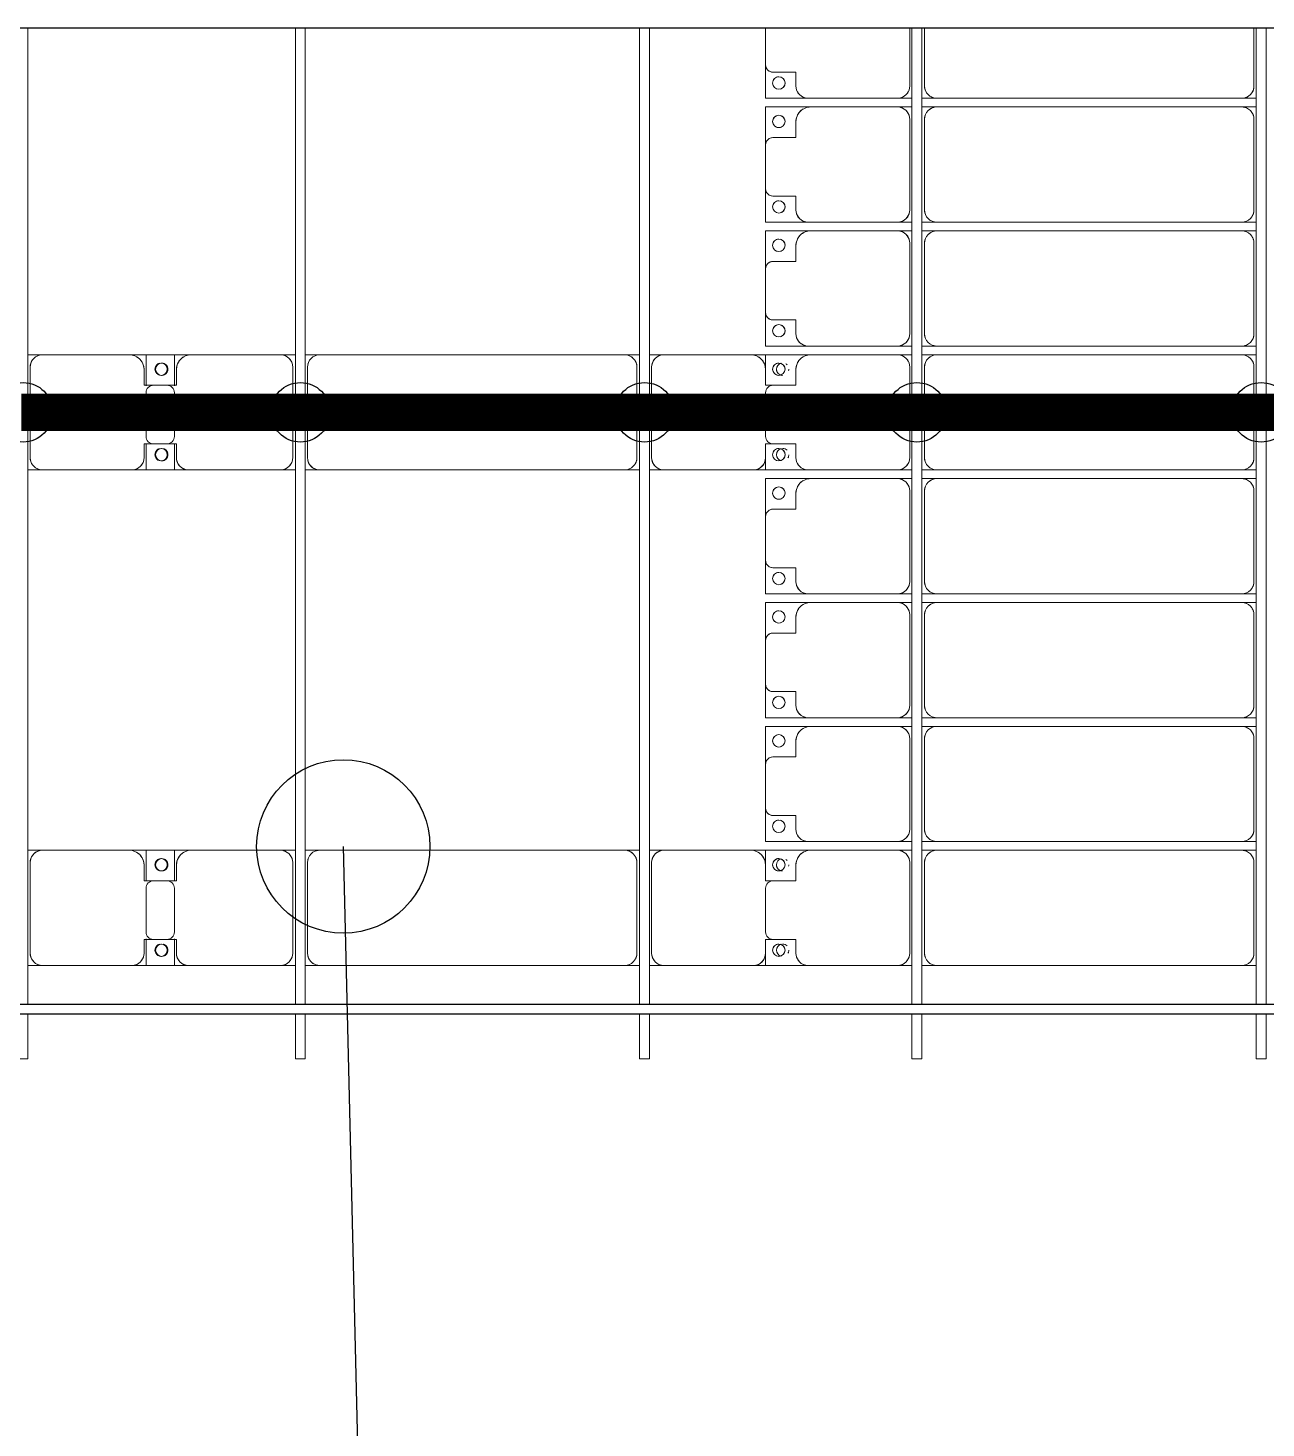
# Model space of a CAD drawing. Header units: millimetres. Extents: x -533732 to -130507, y -117886 to -23954.
# Drawn here: x -457530 to -452531, y -112235 to -106585 of the extents above; entities that cross this region are included whole.
import ezdxf

# ---------------------------------------------------------------- set-up
doc = ezdxf.new("R2010")
doc.units = ezdxf.units.MM
doc.layers.add('A-GENM', color=13, linetype='Continuous', lineweight=9)
doc.layers.add('S-BEAM', color=12, linetype='Continuous', lineweight=9)
for name, color, linetype in [('GC-BICH NEO', 6, 'Continuous'), ('GC-DAY NEO', 5, 'Continuous'), ('GC-HOP 40x60 GIA CUONG', 1, 'Continuous')]:
    doc.layers.add(name, color=color, linetype=linetype)

# ---------------------------------------------------------------- blocks, each defined once
blk = doc.blocks.new('Dải phao đi lại kèm đỡ invester - DẢI PHAO ĐI LẠI-18522-BỐ TRÍ KHUNG KẾT CẤU BÈ PIN 06')
at = {"layer": 'A-GENM', "color": 7}
for p, q in [((74673.4, 660.3), (74440, 660.3)), ((74723.4, 668.9), (74723.4, 610.3)), ((74723.4, 668.9), (74723.4, 610.3)), ((74758.4, 610.3), (74758.4, 668.9)), ((74758.4, 610.3), (74758.4, 668.9)), ((75173.4, 660.3), (74808.4, 660.3)), ((75223.4, 668.9), (75223.4, 610.3)), ((75223.4, 668.9), (75223.4, 610.3)), ((75258.4, 610.3), (75258.4, 668.9)), ((75258.4, 610.3), (75258.4, 668.9)), ((75673.4, 660.3), (75308.4, 660.3)), ((75723.4, 668.9), (75723.4, 610.3)), ((75723.4, 668.9), (75723.4, 610.3)), ((75758.4, 610.3), (75758.4, 668.9)), ((75758.4, 610.3), (75758.4, 668.9)), ((76173.4, 660.3), (75808.4, 660.3)), ((76223.4, 668.9), (76223.4, 610.3)), ((76223.4, 668.9), (76223.4, 610.3)), ((76258.4, 610.3), (76258.4, 668.9)), ((76258.4, 610.3), (76258.4, 668.9)), ((76673.4, 660.3), (76308.4, 660.3)), ((76723.4, 668.9), (76723.4, 610.3)), ((76723.4, 668.9), (76723.4, 610.3)), ((76758.4, 610.3), (76758.4, 668.9)), ((76758.4, 610.3), (76758.4, 668.9)), ((77173.4, 660.3), (76808.4, 660.3)), ((77223.4, 668.9), (77223.4, 610.3)), ((77223.4, 668.9), (77223.4, 610.3)), ((77258.4, 610.3), (77258.4, 668.9)), ((77258.4, 610.3), (77258.4, 668.9)), ((77673.4, 660.3), (77308.4, 660.3)), ((77723.4, 668.9), (77723.4, 610.3)), ((77723.4, 668.9), (77723.4, 610.3)), ((77758.4, 610.3), (77758.4, 668.9)), ((77758.4, 610.3), (77758.4, 668.9)), ((78173.4, 660.3), (77808.4, 660.3)), ((78223.4, 668.9), (78223.4, 610.3)), ((78223.4, 668.9), (78223.4, 610.3)), ((74723.4, -620.3), (74723.4, 610.3)), ((74758.4, 610.3), (74758.4, -620.3)), ((75223.4, -620.3), (75223.4, 610.3)), ((75258.4, 610.3), (75258.4, -620.3)), ((75723.4, -620.3), (75723.4, 610.3)), ((75758.4, 610.3), (75758.4, -620.3)), ((76223.4, -620.3), (76223.4, 610.3)), ((76258.4, 610.3), (76258.4, -620.3)), ((76723.4, -620.3), (76723.4, 610.3)), ((76758.4, 610.3), (76758.4, -620.3)), ((77223.4, -620.3), (77223.4, 610.3)), ((77258.4, 610.3), (77258.4, -620.3)), ((77723.4, -620.3), (77723.4, 610.3)), ((77758.4, 610.3), (77758.4, -620.3)), ((78223.4, -620.3), (78223.4, 610.3)), ((74723.4, -620.3), (74723.4, -681.1)), ((74723.4, -620.3), (74723.4, -681.1)), ((74758.4, -681.1), (74758.4, -620.3)), ((74758.4, -681.1), (74758.4, -620.3)), ((75223.4, -620.3), (75223.4, -681.1)), ((75223.4, -620.3), (75223.4, -681.1)), ((75258.4, -681.1), (75258.4, -620.3)), ((75258.4, -681.1), (75258.4, -620.3)), ((75723.4, -620.3), (75723.4, -681.1)), ((75723.4, -620.3), (75723.4, -681.1)), ((75758.4, -681.1), (75758.4, -620.3)), ((75758.4, -681.1), (75758.4, -620.3)), ((76223.4, -620.3), (76223.4, -681.1)), ((76223.4, -620.3), (76223.4, -681.1)), ((76258.4, -681.1), (76258.4, -620.3)), ((76258.4, -681.1), (76258.4, -620.3)), ((76723.4, -620.3), (76723.4, -681.1)), ((76723.4, -620.3), (76723.4, -681.1)), ((76758.4, -681.1), (76758.4, -620.3)), ((76758.4, -681.1), (76758.4, -620.3)), ((77223.4, -620.3), (77223.4, -681.1)), ((77223.4, -620.3), (77223.4, -681.1)), ((77258.4, -681.1), (77258.4, -620.3)), ((77258.4, -681.1), (77258.4, -620.3)), ((77723.4, -620.3), (77723.4, -681.1)), ((77723.4, -620.3), (77723.4, -681.1)), ((77758.4, -681.1), (77758.4, -620.3)), ((77758.4, -681.1), (77758.4, -620.3)), ((78223.4, -620.3), (78223.4, -681.1)), ((78223.4, -620.3), (78223.4, -681.1)), ((74440, -670.3), (74673.4, -670.3)), ((74808.4, -670.3), (75173.4, -670.3)), ((75308.4, -670.3), (75673.4, -670.3)), ((75808.4, -670.3), (76173.4, -670.3)), ((76308.4, -670.3), (76673.4, -670.3)), ((76808.4, -670.3), (77173.4, -670.3)), ((77308.4, -670.3), (77673.4, -670.3)), ((77808.4, -670.3), (78173.4, -670.3)), ((74673.4, -729.7), (74440, -729.7)), ((74723.4, -721.1), (74723.4, -779.7)), ((74723.4, -721.1), (74723.4, -779.7)), ((74758.4, -779.7), (74758.4, -721.1)), ((74758.4, -779.7), (74758.4, -721.1)), ((75173.4, -729.7), (74808.4, -729.7)), ((75223.4, -721.1), (75223.4, -779.7)), ((75223.4, -721.1), (75223.4, -779.7)), ((75258.4, -779.7), (75258.4, -721.1)), ((75258.4, -779.7), (75258.4, -721.1)), ((75673.4, -729.7), (75308.4, -729.7)), ((75723.4, -721.1), (75723.4, -779.7)), ((75723.4, -721.1), (75723.4, -779.7)), ((75758.4, -779.7), (75758.4, -721.1)), ((75758.4, -779.7), (75758.4, -721.1)), ((76173.4, -729.7), (75808.4, -729.7)), ((76223.4, -721.1), (76223.4, -779.7)), ((76223.4, -721.1), (76223.4, -779.7)), ((76258.4, -779.7), (76258.4, -721.1)), ((76258.4, -779.7), (76258.4, -721.1)), ((76673.4, -729.7), (76308.4, -729.7)), ((76723.4, -721.1), (76723.4, -779.7)), ((76723.4, -721.1), (76723.4, -779.7)), ((76758.4, -779.7), (76758.4, -721.1)), ((76758.4, -779.7), (76758.4, -721.1)), ((77173.4, -729.7), (76808.4, -729.7)), ((77223.4, -721.1), (77223.4, -779.7)), ((77223.4, -721.1), (77223.4, -779.7)), ((77258.4, -779.7), (77258.4, -721.1)), ((77258.4, -779.7), (77258.4, -721.1)), ((77673.4, -729.7), (77308.4, -729.7)), ((77723.4, -721.1), (77723.4, -779.7)), ((77723.4, -721.1), (77723.4, -779.7)), ((77758.4, -779.7), (77758.4, -721.1)), ((77758.4, -779.7), (77758.4, -721.1)), ((78173.4, -729.7), (77808.4, -729.7)), ((78223.4, -721.1), (78223.4, -779.7)), ((78223.4, -721.1), (78223.4, -779.7)), ((74723.4, -1139.7), (74723.4, -779.7)), ((74758.4, -779.7), (74758.4, -1129.7)), ((75223.4, -1139.7), (75223.4, -779.7)), ((75258.4, -779.7), (75258.4, -1129.7)), ((75723.4, -1139.7), (75723.4, -779.7)), ((75758.4, -779.7), (75758.4, -1129.7)), ((76223.4, -1139.7), (76223.4, -779.7)), ((76258.4, -779.7), (76258.4, -1129.7)), ((76723.4, -1139.7), (76723.4, -779.7)), ((76758.4, -779.7), (76758.4, -1129.7)), ((77223.4, -1139.7), (77223.4, -779.7)), ((77258.4, -779.7), (77258.4, -1129.7)), ((77723.4, -1139.7), (77723.4, -779.7)), ((77758.4, -779.7), (77758.4, -1129.7)), ((78223.4, -1139.7), (78223.4, -779.7)), ((74758.4, -1312.2), (74758.4, -1129.7)), ((74758.4, -1129.7), (74758.4, -1312.2)), ((75258.4, -1312.2), (75258.4, -1129.7)), ((75258.4, -1129.7), (75258.4, -1312.2)), ((75758.4, -1312.2), (75758.4, -1129.7)), ((75758.4, -1129.7), (75758.4, -1312.2)), ((76258.4, -1312.2), (76258.4, -1129.7)), ((76258.4, -1129.7), (76258.4, -1312.2)), ((76758.4, -1312.2), (76758.4, -1129.7)), ((76758.4, -1129.7), (76758.4, -1312.2)), ((77258.4, -1312.2), (77258.4, -1129.7)), ((77258.4, -1129.7), (77258.4, -1312.2)), ((77758.4, -1312.2), (77758.4, -1129.7)), ((77758.4, -1129.7), (77758.4, -1312.2)), ((74723.4, -1139.7), (74723.4, -1312.2)), ((74723.4, -1312.2), (74723.4, -1139.7)), ((75223.4, -1139.7), (75223.4, -1312.2)), ((75223.4, -1312.2), (75223.4, -1139.7)), ((75723.4, -1139.7), (75723.4, -1312.2)), ((75723.4, -1312.2), (75723.4, -1139.7)), ((76223.4, -1139.7), (76223.4, -1312.2)), ((76223.4, -1312.2), (76223.4, -1139.7)), ((76723.4, -1139.7), (76723.4, -1312.2)), ((76723.4, -1312.2), (76723.4, -1139.7)), ((77223.4, -1139.7), (77223.4, -1312.2)), ((77223.4, -1312.2), (77223.4, -1139.7)), ((77723.4, -1139.7), (77723.4, -1312.2)), ((77723.4, -1312.2), (77723.4, -1139.7)), ((78223.4, -1139.7), (78223.4, -1312.2)), ((78223.4, -1312.2), (78223.4, -1139.7)), ((74618.2, -1282.2), (74618.2, -1189.7)), ((74618.2, -1189.7), (74673.4, -1189.7)), ((74818.4, -1189.7), (74881.8, -1189.7)), ((74881.8, -1189.7), (74881.8, -1282.2)), ((75118.2, -1282.2), (75118.2, -1189.7)), ((75118.2, -1189.7), (75173.4, -1189.7)), ((75318.4, -1189.7), (75381.8, -1189.7)), ((75381.8, -1189.7), (75381.8, -1282.2)), ((75618.2, -1282.2), (75618.2, -1189.7)), ((75618.2, -1189.7), (75673.4, -1189.7)), ((75818.4, -1189.7), (75881.8, -1189.7)), ((75881.8, -1189.7), (75881.8, -1282.2)), ((76118.2, -1282.2), (76118.2, -1189.7)), ((76118.2, -1189.7), (76173.4, -1189.7)), ((76318.4, -1189.7), (76381.8, -1189.7)), ((76381.8, -1189.7), (76381.8, -1282.2)), ((76618.2, -1282.2), (76618.2, -1189.7)), ((76618.2, -1189.7), (76673.4, -1189.7)), ((76818.4, -1189.7), (76881.8, -1189.7)), ((76881.8, -1189.7), (76881.8, -1282.2)), ((77118.2, -1282.2), (77118.2, -1189.7)), ((77118.2, -1189.7), (77173.4, -1189.7)), ((77318.4, -1189.7), (77381.8, -1189.7)), ((77381.8, -1189.7), (77381.8, -1282.2)), ((77618.2, -1282.2), (77618.2, -1189.7)), ((77618.2, -1189.7), (77673.4, -1189.7)), ((77818.4, -1189.7), (77881.8, -1189.7)), ((77881.8, -1189.7), (77881.8, -1282.2)), ((78118.2, -1282.2), (78118.2, -1189.7)), ((78118.2, -1189.7), (78173.4, -1189.7)), ((74440, -1312.2), (74588.2, -1312.2)), ((74723.4, -1312.2), (74588.2, -1312.2)), ((74588.2, -1312.2), (74723.4, -1312.2)), ((74911.8, -1312.2), (74758.4, -1312.2)), ((74758.4, -1312.2), (74911.8, -1312.2)), ((74911.8, -1312.2), (75088.2, -1312.2)), ((75223.4, -1312.2), (75088.2, -1312.2)), ((75088.2, -1312.2), (75223.4, -1312.2)), ((75411.8, -1312.2), (75258.4, -1312.2)), ((75258.4, -1312.2), (75411.8, -1312.2)), ((75411.8, -1312.2), (75588.2, -1312.2)), ((75723.4, -1312.2), (75588.2, -1312.2)), ((75588.2, -1312.2), (75723.4, -1312.2)), ((75818.4, -1312.2), (75758.4, -1312.2)), ((75758.4, -1312.2), (75818.4, -1312.2)), ((75911.8, -1312.2), (76088.2, -1312.2)), ((76223.4, -1312.2), (76173.4, -1312.2)), ((76173.4, -1312.2), (76223.4, -1312.2)), ((76411.8, -1312.2), (76258.4, -1312.2)), ((76258.4, -1312.2), (76411.8, -1312.2)), ((76411.8, -1312.2), (76588.2, -1312.2)), ((76723.4, -1312.2), (76588.2, -1312.2)), ((76588.2, -1312.2), (76723.4, -1312.2)), ((76911.8, -1312.2), (76758.4, -1312.2)), ((76758.4, -1312.2), (76911.8, -1312.2)), ((76911.8, -1312.2), (77088.2, -1312.2)), ((77223.4, -1312.2), (77088.2, -1312.2)), ((77088.2, -1312.2), (77223.4, -1312.2)), ((77411.8, -1312.2), (77258.4, -1312.2)), ((77258.4, -1312.2), (77411.8, -1312.2)), ((77411.8, -1312.2), (77588.2, -1312.2)), ((77723.4, -1312.2), (77588.2, -1312.2)), ((77588.2, -1312.2), (77714.1, -1312.2)), ((77818.4, -1312.2), (77758.4, -1312.2)), ((77758.4, -1312.2), (77818.4, -1312.2)), ((77911.8, -1312.2), (78088.2, -1312.2)), ((78223.4, -1312.2), (78173.4, -1312.2)), ((78173.4, -1312.2), (78223.4, -1312.2))]:
    blk.add_line(p, q, dxfattribs=at)
for centre, radius, start, end in [((74673.4, 610.3), 50, 360, 90), ((74673.4, 610.3), 50, 60, 90), ((74673.4, 610.3), 50, 15, 30), ((74808.4, 610.3), 50, 90, 180), ((74808.4, 610.3), 50, 150, 180), ((74808.4, 610.3), 50, 105, 120), ((75173.4, 610.3), 50, 360, 90), ((75173.4, 610.3), 50, 60, 90), ((75173.4, 610.3), 50, 15, 30), ((75308.4, 610.3), 50, 90, 180), ((75308.4, 610.3), 50, 150, 180), ((75308.4, 610.3), 50, 105, 120), ((75673.4, 610.3), 50, 360, 90), ((75673.4, 610.3), 50, 60, 90), ((75673.4, 610.3), 50, 15, 30), ((75808.4, 610.3), 50, 90, 180), ((75808.4, 610.3), 50, 150, 180), ((75808.4, 610.3), 50, 105, 120), ((76173.4, 610.3), 50, 360, 90), ((76173.4, 610.3), 50, 60, 90), ((76173.4, 610.3), 50, 15, 30), ((76308.4, 610.3), 50, 90, 180), ((76308.4, 610.3), 50, 150, 180), ((76308.4, 610.3), 50, 105, 120), ((76673.4, 610.3), 50, 360, 90), ((76673.4, 610.3), 50, 60, 90), ((76673.4, 610.3), 50, 15, 30), ((76808.4, 610.3), 50, 90, 180), ((76808.4, 610.3), 50, 150, 180), ((76808.4, 610.3), 50, 105, 120), ((77173.4, 610.3), 50, 360, 90), ((77173.4, 610.3), 50, 60, 90), ((77173.4, 610.3), 50, 15, 30), ((77308.4, 610.3), 50, 90, 180), ((77308.4, 610.3), 50, 150, 180), ((77308.4, 610.3), 50, 105, 120), ((77673.4, 610.3), 50, 360, 90), ((77673.4, 610.3), 50, 60, 90), ((77673.4, 610.3), 50, 15, 30), ((77808.4, 610.3), 50, 90, 180), ((77808.4, 610.3), 50, 150, 180), ((77808.4, 610.3), 50, 105, 120), ((78173.4, 610.3), 50, 360, 90), ((78173.4, 610.3), 50, 60, 90), ((78173.4, 610.3), 50, 15, 30), ((74673.4, -620.3), 50, 270, 360), ((74673.4, -620.3), 50, 330, 360), ((74808.4, -620.3), 50, 180, 270), ((75173.4, -620.3), 50, 270, 360), ((75173.4, -620.3), 50, 330, 0), ((75308.4, -620.3), 50, 180, 270), ((75673.4, -620.3), 50, 270, 0), ((75673.4, -620.3), 50, 330, 0), ((75808.4, -620.3), 50, 180, 270), ((76173.4, -620.3), 50, 270, 0), ((76173.4, -620.3), 50, 330, 0), ((76308.4, -620.3), 50, 180, 270), ((76673.4, -620.3), 50, 270, 360), ((76673.4, -620.3), 50, 330, 360), ((76808.4, -620.3), 50, 180, 270), ((77173.4, -620.3), 50, 270, 360), ((77173.4, -620.3), 50, 330, 0), ((77308.4, -620.3), 50, 180, 270), ((77673.4, -620.3), 50, 270, 360), ((77673.4, -620.3), 50, 330, 360), ((77808.4, -620.3), 50, 180, 270), ((78173.4, -620.3), 50, 270, 360), ((78173.4, -620.3), 50, 330, 360), ((74673.4, -620.3), 50, 270, 300), ((74808.4, -620.3), 50, 195, 225), ((74808.4, -620.3), 50, 240, 270), ((75173.4, -620.3), 50, 270, 300), ((75308.4, -620.3), 50, 195, 225), ((75308.4, -620.3), 50, 240, 270), ((75673.4, -620.3), 50, 270, 300), ((75808.4, -620.3), 50, 195, 225), ((75808.4, -620.3), 50, 240, 270), ((76173.4, -620.3), 50, 270, 300), ((76308.4, -620.3), 50, 195, 225), ((76308.4, -620.3), 50, 240, 270), ((76673.4, -620.3), 50, 270, 300), ((76808.4, -620.3), 50, 195, 225), ((76808.4, -620.3), 50, 240, 270), ((77173.4, -620.3), 50, 270, 300), ((77308.4, -620.3), 50, 195, 225), ((77308.4, -620.3), 50, 240, 270), ((77673.4, -620.3), 50, 270, 300), ((77808.4, -620.3), 50, 195, 225), ((77808.4, -620.3), 50, 240, 270), ((78173.4, -620.3), 50, 270, 300), ((74673.4, -779.7), 50, 360, 90), ((74673.4, -779.7), 50, 15, 90), ((74808.4, -779.7), 50, 90, 180), ((74808.4, -779.7), 50, 90, 165), ((75173.4, -779.7), 50, 360, 90), ((75173.4, -779.7), 50, 15, 90), ((75308.4, -779.7), 50, 90, 180), ((75308.4, -779.7), 50, 90, 165), ((75673.4, -779.7), 50, 360, 90), ((75673.4, -779.7), 50, 15, 90), ((75808.4, -779.7), 50, 90, 180), ((75808.4, -779.7), 50, 90, 165), ((76173.4, -779.7), 50, 360, 90), ((76173.4, -779.7), 50, 15, 90), ((76308.4, -779.7), 50, 90, 180), ((76308.4, -779.7), 50, 90, 165), ((76673.4, -779.7), 50, 360, 90), ((76673.4, -779.7), 50, 15, 90), ((76808.4, -779.7), 50, 90, 180), ((76808.4, -779.7), 50, 90, 165), ((77173.4, -779.7), 50, 360, 90), ((77173.4, -779.7), 50, 15, 90), ((77308.4, -779.7), 50, 90, 180), ((77308.4, -779.7), 50, 90, 165), ((77673.4, -779.7), 50, 360, 90), ((77673.4, -779.7), 50, 15, 90), ((77808.4, -779.7), 50, 90, 180), ((77808.4, -779.7), 50, 90, 165), ((78173.4, -779.7), 50, 360, 90), ((78173.4, -779.7), 50, 15, 90), ((74818.4, -1129.7), 60, 180, 270), ((75318.4, -1129.7), 60, 180, 270), ((75818.4, -1129.7), 60, 180, 270), ((76318.4, -1129.7), 60, 180, 270), ((76818.4, -1129.7), 60, 180, 270), ((77318.4, -1129.7), 60, 180, 270), ((77818.4, -1129.7), 60, 180, 270), ((74673.4, -1139.7), 50, 270, 360), ((74673.4, -1139.7), 50, 270, 345), ((74818.4, -1129.7), 60, 210, 270), ((75173.4, -1139.7), 50, 270, 0), ((75173.4, -1139.7), 50, 270, 345), ((75318.4, -1129.7), 60, 210, 270), ((75673.4, -1139.7), 50, 270, 0), ((75673.4, -1139.7), 50, 270, 345), ((75818.4, -1129.7), 60, 210, 270), ((76173.4, -1139.7), 50, 270, 360), ((76173.4, -1139.7), 50, 270, 345), ((76318.4, -1129.7), 60, 210, 270), ((76673.4, -1139.7), 50, 270, 360), ((76673.4, -1139.7), 50, 270, 345), ((76818.4, -1129.7), 60, 210, 270), ((77173.4, -1139.7), 50, 270, 0), ((77173.4, -1139.7), 50, 270, 345), ((77318.4, -1129.7), 60, 210, 270), ((77673.4, -1139.7), 50, 270, 360), ((77673.4, -1139.7), 50, 270, 345), ((77818.4, -1129.7), 60, 210, 270), ((78173.4, -1139.7), 50, 270, 0), ((78173.4, -1139.7), 50, 270, 345), ((74661.8, -1258.6), 25, 90, 270), ((74661.8, -1258.6), 25, 90, 165), ((74661.8, -1258.6), 25, 270, 90), ((74661.8, -1258.6), 25, 15, 90), ((74816.8, -1258.6), 25, 90, 270), ((74816.8, -1258.6), 25, 90, 165), ((74816.8, -1258.6), 25, 270, 90), ((74816.8, -1258.6), 25, 60, 90), ((75161.8, -1258.6), 25, 90, 270), ((75161.8, -1258.6), 25, 90, 165), ((75161.8, -1258.6), 25, 270, 90), ((75161.8, -1258.6), 25, 15, 90), ((75316.8, -1258.6), 25, 90, 270), ((75316.8, -1258.6), 25, 90, 165), ((75316.8, -1258.6), 25, 270, 90), ((75316.8, -1258.6), 25, 60, 90), ((75661.8, -1258.6), 25, 90, 270), ((75661.8, -1258.6), 25, 90, 165), ((75661.8, -1258.6), 25, 270, 90), ((75661.8, -1258.6), 25, 15, 90), ((75816.8, -1258.6), 25, 90, 270), ((75816.8, -1258.6), 25, 90, 165), ((75816.8, -1258.6), 25, 270, 90), ((75816.8, -1258.6), 25, 60, 90), ((76161.8, -1258.6), 25, 90, 270), ((76161.8, -1258.6), 25, 90, 165), ((76161.8, -1258.6), 25, 270, 90), ((76161.8, -1258.6), 25, 15, 90), ((76316.8, -1258.6), 25, 90, 270), ((76316.8, -1258.6), 25, 90, 165), ((76316.8, -1258.6), 25, 270, 90), ((76316.8, -1258.6), 25, 60, 90), ((76661.8, -1258.6), 25, 90, 270), ((76661.8, -1258.6), 25, 90, 165), ((76661.8, -1258.6), 25, 270, 90), ((76661.8, -1258.6), 25, 15, 90), ((76816.8, -1258.6), 25, 90, 270), ((76816.8, -1258.6), 25, 90, 165), ((76816.8, -1258.6), 25, 270, 90), ((76816.8, -1258.6), 25, 60, 90), ((77161.8, -1258.6), 25, 90, 270), ((77161.8, -1258.6), 25, 90, 165), ((77161.8, -1258.6), 25, 270, 90), ((77161.8, -1258.6), 25, 15, 90), ((77316.8, -1258.6), 25, 90, 270), ((77316.8, -1258.6), 25, 90, 165), ((77316.8, -1258.6), 25, 270, 90), ((77316.8, -1258.6), 25, 60, 90), ((77661.8, -1258.6), 25, 90, 270), ((77661.8, -1258.6), 25, 90, 165), ((77661.8, -1258.6), 25, 270, 90), ((77661.8, -1258.6), 25, 15, 90), ((77816.8, -1258.6), 25, 90, 270), ((77816.8, -1258.6), 25, 90, 165), ((77816.8, -1258.6), 25, 270, 90), ((77816.8, -1258.6), 25, 60, 90), ((78161.8, -1258.6), 25, 90, 270), ((78161.8, -1258.6), 25, 90, 165), ((78161.8, -1258.6), 25, 270, 90), ((78161.8, -1258.6), 25, 15, 90), ((74588.2, -1282.2), 30, 270, 0), ((74588.2, -1282.2), 30, 285, 345), ((74588.2, -1282.2), 30, 315, 345), ((74588.2, -1282.2), 30, 315, 345), ((74661.8, -1258.6), 25, 180, 270), ((74661.8, -1258.6), 25, 270, 0), ((74816.8, -1258.6), 25, 180, 270), ((74816.8, -1258.6), 25, 270, 30), ((74911.8, -1282.2), 30, 180, 270), ((74911.8, -1282.2), 30, 195, 225), ((74911.8, -1282.2), 30, 195, 255), ((74911.8, -1282.2), 30, 195, 225), ((75088.2, -1282.2), 30, 270, 0), ((75088.2, -1282.2), 30, 285, 345), ((75088.2, -1282.2), 30, 315, 345), ((75088.2, -1282.2), 30, 315, 345), ((75161.8, -1258.6), 25, 180, 270), ((75161.8, -1258.6), 25, 270, 360), ((75316.8, -1258.6), 25, 180, 270), ((75316.8, -1258.6), 25, 270, 30), ((75411.8, -1282.2), 30, 180, 270), ((75411.8, -1282.2), 30, 195, 225), ((75411.8, -1282.2), 30, 195, 255), ((75411.8, -1282.2), 30, 195, 225), ((75588.2, -1282.2), 30, 270, 0), ((75588.2, -1282.2), 30, 285, 345), ((75588.2, -1282.2), 30, 315, 345), ((75588.2, -1282.2), 30, 315, 345), ((75661.8, -1258.6), 25, 180, 270), ((75661.8, -1258.6), 25, 270, 360), ((75816.8, -1258.6), 25, 180, 270), ((75816.8, -1258.6), 25, 270, 30), ((75911.8, -1282.2), 30, 180, 270), ((76088.2, -1282.2), 30, 270, 0), ((76161.8, -1258.6), 25, 180, 270), ((76161.8, -1258.6), 25, 270, 0), ((76316.8, -1258.6), 25, 180, 270), ((76316.8, -1258.6), 25, 270, 30), ((76411.8, -1282.2), 30, 180, 270), ((76411.8, -1282.2), 30, 195, 225), ((76411.8, -1282.2), 30, 195, 255), ((76411.8, -1282.2), 30, 195, 225), ((76588.2, -1282.2), 30, 270, 360), ((76588.2, -1282.2), 30, 285, 345), ((76588.2, -1282.2), 30, 315, 345), ((76588.2, -1282.2), 30, 315, 345), ((76661.8, -1258.6), 25, 180, 270), ((76661.8, -1258.6), 25, 270, 360), ((76816.8, -1258.6), 25, 180, 270), ((76816.8, -1258.6), 25, 270, 30), ((76911.8, -1282.2), 30, 180, 270), ((76911.8, -1282.2), 30, 195, 225), ((76911.8, -1282.2), 30, 195, 255), ((76911.8, -1282.2), 30, 195, 225), ((77088.2, -1282.2), 30, 270, 360), ((77088.2, -1282.2), 30, 285, 345), ((77088.2, -1282.2), 30, 315, 345), ((77088.2, -1282.2), 30, 315, 345), ((77161.8, -1258.6), 25, 180, 270), ((77161.8, -1258.6), 25, 270, 0), ((77316.8, -1258.6), 25, 180, 270), ((77316.8, -1258.6), 25, 270, 30), ((77411.8, -1282.2), 30, 180, 270), ((77411.8, -1282.2), 30, 195, 225), ((77411.8, -1282.2), 30, 195, 255), ((77411.8, -1282.2), 30, 195, 225), ((77588.2, -1282.2), 30, 270, 360), ((77588.2, -1282.2), 30, 285, 345), ((77588.2, -1282.2), 30, 315, 345), ((77588.2, -1282.2), 30, 315, 345), ((77661.8, -1258.6), 25, 180, 270), ((77661.8, -1258.6), 25, 270, 360), ((77816.8, -1258.6), 25, 180, 270), ((77816.8, -1258.6), 25, 270, 30), ((77911.8, -1282.2), 30, 180, 270), ((78088.2, -1282.2), 30, 270, 360), ((78161.8, -1258.6), 25, 180, 270), ((78161.8, -1258.6), 25, 270, 0), ((74588.2, -1282.2), 30, 285, 300), ((74588.2, -1282.2), 30, 285, 300), ((75088.2, -1282.2), 30, 285, 300), ((75088.2, -1282.2), 30, 285, 300), ((75588.2, -1282.2), 30, 285, 300), ((75588.2, -1282.2), 30, 285, 300), ((76588.2, -1282.2), 30, 285, 300), ((76588.2, -1282.2), 30, 285, 300), ((77088.2, -1282.2), 30, 285, 300), ((77088.2, -1282.2), 30, 285, 300), ((77588.2, -1282.2), 30, 285, 300), ((77588.2, -1282.2), 30, 285, 300)]:
    blk.add_arc(centre, radius, start, end, dxfattribs=at)
blk = doc.blocks.new('Dầm C52 - Hộp 40x60-19452-BỐ TRÍ KHUNG KẾT CẤU BÈ PIN 06')
at = {"layer": 'S-BEAM', "color": 3, "lineweight": 25}
for p, q in [((-110033.2, 20), (110033.2, 20)), ((110033.2, -20), (-110033.2, -20))]:
    blk.add_line(p, q, dxfattribs=at)
blk = doc.blocks.new('Dai phao do pin - DẢI PHAO ĐỠ PIN-V144-BỐ TRÍ KHUNG KẾT CẤU BÈ PIN 06')
at = {"layer": 'A-GENM', "color": 7}
for p, q in [((-1312.2, 223.4), (-1139.7, 223.4)), ((-1139.7, 223.4), (-1312.2, 223.4)), ((-1189.7, 173.4), (-1189.7, 118.2)), ((-779.7, 223.4), (-1139.7, 223.4)), ((-779.7, 223.4), (-721.1, 223.4)), ((-779.7, 223.4), (-721.1, 223.4)), ((-729.7, -191.6), (-729.7, 173.4)), ((-681.1, 223.4), (-620.3, 223.4)), ((-681.1, 223.4), (-620.3, 223.4)), ((-670.3, 173.4), (-670.3, -191.6)), ((610.3, 223.4), (-620.3, 223.4)), ((610.3, 223.4), (668.9, 223.4)), ((610.3, 223.4), (668.9, 223.4)), ((660.3, -191.6), (660.3, 173.4)), ((708.9, 223.4), (769.7, 223.4)), ((708.9, 223.4), (769.7, 223.4)), ((719.7, 173.4), (719.7, -191.6)), ((1139.7, 223.4), (769.7, 223.4)), ((1139.7, 223.4), (1312.2, 223.4)), ((1312.2, 223.4), (1139.7, 223.4)), ((1189.7, 118.2), (1189.7, 173.4)), ((1197.8, 223.4), (1370.3, 223.4)), ((1197.8, 116.2), (1197.8, 223.4)), ((1370.3, 223.4), (1197.8, 223.4)), ((1312.2, 223.4), (1312.2, 116.2)), ((1320.3, 173.4), (1320.3, 118.2)), ((1730.3, 223.4), (1370.3, 223.4)), ((1730.3, 223.4), (1788.9, 223.4)), ((1730.3, 223.4), (1788.9, 223.4)), ((1780.3, -191.6), (1780.3, 173.4)), ((-1189.7, 118.2), (-1219.7, 118.2)), ((1282.2, 118.2), (1189.7, 118.2)), ((1320.3, 118.2), (1227.8, 118.2)), ((1197.8, 88.2), (1197.8, -88.2)), ((1312.2, -88.2), (1312.2, 88.2)), ((-1219.7, -118.2), (-1189.7, -118.2)), ((-1189.7, -118.2), (-1189.7, -181.6)), ((1189.7, -181.6), (1189.7, -118.2)), ((1189.7, -118.2), (1282.2, -118.2)), ((1197.8, -241.6), (1197.8, -116.2)), ((1227.8, -118.2), (1320.3, -118.2)), ((1312.2, -116.2), (1312.2, -241.6)), ((1320.3, -118.2), (1320.3, -181.6)), ((-1129.7, -241.6), (-1312.2, -241.6)), ((-1312.2, -241.6), (-1129.7, -241.6)), ((-1129.7, -241.6), (-779.7, -241.6)), ((-721.1, -241.6), (-779.7, -241.6)), ((-721.1, -241.6), (-779.7, -241.6)), ((-620.3, -241.6), (-681.1, -241.6)), ((-620.3, -241.6), (-681.1, -241.6)), ((-620.3, -241.6), (610.3, -241.6)), ((668.9, -241.6), (610.3, -241.6)), ((668.9, -241.6), (610.3, -241.6)), ((769.7, -241.6), (708.9, -241.6)), ((769.7, -241.6), (708.9, -241.6)), ((769.7, -241.6), (1129.7, -241.6)), ((1312.2, -241.6), (1129.7, -241.6)), ((1129.7, -241.6), (1312.2, -241.6)), ((1380.3, -241.6), (1197.8, -241.6)), ((1197.8, -241.6), (1380.3, -241.6)), ((1380.3, -241.6), (1730.3, -241.6)), ((1788.9, -241.6), (1730.3, -241.6)), ((1788.9, -241.6), (1730.3, -241.6))]:
    blk.add_line(p, q, dxfattribs=at)
for centre, radius, start, end in [((-1258.6, 161.8), 25, 150, 180), ((-1258.6, 161.8), 25, 150, 180), ((-1258.6, 161.8), 25, 360, 75), ((-1258.6, 161.8), 25, 360, 75), ((-1139.7, 173.4), 50, 90, 180), ((-1139.7, 173.4), 50, 105, 180), ((-779.7, 173.4), 50, 0, 90), ((-779.7, 173.4), 50, 0, 75), ((-620.3, 173.4), 50, 90, 180), ((-620.3, 173.4), 50, 150, 180), ((-620.3, 173.4), 50, 90, 120), ((610.3, 173.4), 50, 0, 90), ((610.3, 173.4), 50, 15, 90), ((769.7, 173.4), 50, 90, 180), ((769.7, 173.4), 50, 105, 180), ((1139.7, 173.4), 50, 360, 90), ((1139.7, 173.4), 50, 360, 75), ((1248.6, 161.8), 25, 0, 180), ((1248.6, 161.8), 25, 0, 165), ((1251.4, 161.8), 25, 360, 180), ((1251.4, 161.8), 25, 90, 180), ((1251.4, 161.8), 25, 15, 75), ((1370.3, 173.4), 50, 90, 180), ((1370.3, 173.4), 50, 105, 180), ((1730.3, 173.4), 50, 0, 90), ((1730.3, 173.4), 50, 0, 75), ((-1258.6, 161.8), 25, 225, 270), ((-1258.6, 161.8), 25, 225, 270), ((-1258.6, 161.8), 25, 285, 360), ((-1258.6, 161.8), 25, 285, 360), ((1227.8, 88.2), 30, 90, 180), ((1248.6, 161.8), 25, 180, 0), ((1248.6, 161.8), 25, 195, 255), ((1251.4, 161.8), 25, 180, 360), ((1251.4, 161.8), 25, 180, 255), ((1248.6, 161.8), 25, 285, 0), ((1251.4, 161.8), 25, 285, 345), ((1282.2, 88.2), 30, 0, 90), ((1227.8, -88.2), 30, 180, 270), ((1282.2, -88.2), 30, 270, 0), ((-1258.6, -183.2), 25, 0, 90), ((-1258.6, -183.2), 25, 60, 90), ((1248.6, -183.2), 25, 360, 180), ((1251.4, -183.2), 25, 0, 180), ((1251.4, -183.2), 25, 60, 180), ((1248.6, -183.2), 25, 360, 150), ((-1258.6, -183.2), 25, 165, 180), ((-1258.6, -183.2), 25, 165, 180), ((-1258.6, -183.2), 25, 225, 240), ((-1258.6, -183.2), 25, 225, 240), ((-1258.6, -183.2), 25, 285, 360), ((-1258.6, -183.2), 25, 285, 360), ((-1258.6, -183.2), 25, 0, 30), ((-1129.7, -181.6), 60, 180, 270), ((-1129.7, -181.6), 60, 180, 240), ((-779.7, -191.6), 50, 270, 0), ((-779.7, -191.6), 50, 285, 0), ((-620.3, -191.6), 50, 180, 270), ((-620.3, -191.6), 50, 180, 210), ((610.3, -191.6), 50, 270, 0), ((610.3, -191.6), 50, 330, 345), ((769.7, -191.6), 50, 180, 270), ((769.7, -191.6), 50, 180, 255), ((1129.7, -181.6), 60, 270, 360), ((1129.7, -181.6), 60, 300, 360), ((1248.6, -183.2), 25, 180, 0), ((1248.6, -183.2), 25, 195, 360), ((1251.4, -183.2), 25, 180, 360), ((1251.4, -183.2), 25, 180, 270), ((1251.4, -183.2), 25, 285, 345), ((1251.4, -183.2), 25, 15, 30), ((1380.3, -181.6), 60, 180, 270), ((1380.3, -181.6), 60, 180, 240), ((1730.3, -191.6), 50, 270, 0), ((1730.3, -191.6), 50, 285, 0), ((-620.3, -191.6), 50, 225, 255), ((610.3, -191.6), 50, 270, 300)]:
    blk.add_arc(centre, radius, start, end, dxfattribs=at)
blk = doc.blocks.new('Dai phao do pin - DẢI PHAO ĐỠ PIN-V145-BỐ TRÍ KHUNG KẾT CẤU BÈ PIN 06')
at = {"layer": 'A-GENM', "color": 7}
for p, q in [((-1312.2, 223.4), (-1139.7, 223.4)), ((-1139.7, 223.4), (-1312.2, 223.4)), ((-1189.7, 173.4), (-1189.7, 118.2)), ((-779.7, 223.4), (-1139.7, 223.4)), ((-779.7, 223.4), (-721.1, 223.4)), ((-779.7, 223.4), (-721.1, 223.4)), ((-729.7, -191.6), (-729.7, 173.4)), ((-681.1, 223.4), (-620.3, 223.4)), ((-681.1, 223.4), (-620.3, 223.4)), ((-670.3, 173.4), (-670.3, -191.6)), ((610.3, 223.4), (-620.3, 223.4)), ((610.3, 223.4), (668.9, 223.4)), ((610.3, 223.4), (668.9, 223.4)), ((660.3, -191.6), (660.3, 173.4)), ((708.9, 223.4), (769.7, 223.4)), ((708.9, 223.4), (769.7, 223.4)), ((719.7, 173.4), (719.7, -191.6)), ((1139.7, 223.4), (769.7, 223.4)), ((1139.7, 223.4), (1312.2, 223.4)), ((1312.2, 223.4), (1139.7, 223.4)), ((1189.7, 118.2), (1189.7, 173.4)), ((1197.8, 223.4), (1370.3, 223.4)), ((1197.8, 116.2), (1197.8, 223.4)), ((1370.3, 223.4), (1197.8, 223.4)), ((1312.2, 223.4), (1312.2, 116.2)), ((1320.3, 173.4), (1320.3, 118.2)), ((1730.3, 223.4), (1370.3, 223.4)), ((1730.3, 223.4), (1788.9, 223.4)), ((1730.3, 223.4), (1788.9, 223.4)), ((1780.3, -191.6), (1780.3, 173.4)), ((-1189.7, 118.2), (-1219.7, 118.2)), ((1282.2, 118.2), (1189.7, 118.2)), ((1320.3, 118.2), (1227.8, 118.2)), ((1197.8, 88.2), (1197.8, -88.2)), ((1312.2, -88.2), (1312.2, 88.2)), ((-1219.7, -118.2), (-1189.7, -118.2)), ((-1189.7, -118.2), (-1189.7, -181.6)), ((1189.7, -181.6), (1189.7, -118.2)), ((1189.7, -118.2), (1282.2, -118.2)), ((1197.8, -241.6), (1197.8, -116.2)), ((1227.8, -118.2), (1320.3, -118.2)), ((1312.2, -116.2), (1312.2, -241.6)), ((1320.3, -118.2), (1320.3, -181.6)), ((-1129.7, -241.6), (-1312.2, -241.6)), ((-1312.2, -241.6), (-1129.7, -241.6)), ((-1129.7, -241.6), (-779.7, -241.6)), ((-721.1, -241.6), (-779.7, -241.6)), ((-721.1, -241.6), (-779.7, -241.6)), ((-620.3, -241.6), (-681.1, -241.6)), ((-620.3, -241.6), (-681.1, -241.6)), ((-620.3, -241.6), (610.3, -241.6)), ((668.9, -241.6), (610.3, -241.6)), ((668.9, -241.6), (610.3, -241.6)), ((769.7, -241.6), (708.9, -241.6)), ((769.7, -241.6), (708.9, -241.6)), ((769.7, -241.6), (1129.7, -241.6)), ((1312.2, -241.6), (1129.7, -241.6)), ((1129.7, -241.6), (1312.2, -241.6)), ((1380.3, -241.6), (1197.8, -241.6)), ((1197.8, -241.6), (1380.3, -241.6)), ((1380.3, -241.6), (1730.3, -241.6)), ((1788.9, -241.6), (1730.3, -241.6)), ((1788.9, -241.6), (1730.3, -241.6))]:
    blk.add_line(p, q, dxfattribs=at)
for centre, radius, start, end in [((-1258.6, 161.8), 25, 150, 180), ((-1258.6, 161.8), 25, 150, 180), ((-1258.6, 161.8), 25, 360, 75), ((-1258.6, 161.8), 25, 360, 75), ((-1139.7, 173.4), 50, 90, 180), ((-1139.7, 173.4), 50, 105, 180), ((-779.7, 173.4), 50, 0, 90), ((-779.7, 173.4), 50, 0, 75), ((-620.3, 173.4), 50, 90, 180), ((-620.3, 173.4), 50, 150, 180), ((-620.3, 173.4), 50, 90, 120), ((610.3, 173.4), 50, 0, 90), ((610.3, 173.4), 50, 15, 90), ((769.7, 173.4), 50, 90, 180), ((769.7, 173.4), 50, 105, 180), ((1139.7, 173.4), 50, 360, 90), ((1139.7, 173.4), 50, 360, 75), ((1248.6, 161.8), 25, 0, 180), ((1248.6, 161.8), 25, 0, 165), ((1251.4, 161.8), 25, 360, 180), ((1251.4, 161.8), 25, 90, 180), ((1251.4, 161.8), 25, 15, 75), ((1370.3, 173.4), 50, 90, 180), ((1370.3, 173.4), 50, 105, 180), ((1730.3, 173.4), 50, 0, 90), ((1730.3, 173.4), 50, 0, 75), ((-1258.6, 161.8), 25, 225, 270), ((-1258.6, 161.8), 25, 225, 270), ((-1258.6, 161.8), 25, 285, 360), ((-1258.6, 161.8), 25, 285, 360), ((1227.8, 88.2), 30, 90, 180), ((1248.6, 161.8), 25, 180, 0), ((1248.6, 161.8), 25, 195, 255), ((1251.4, 161.8), 25, 180, 360), ((1251.4, 161.8), 25, 180, 255), ((1248.6, 161.8), 25, 285, 0), ((1251.4, 161.8), 25, 285, 345), ((1282.2, 88.2), 30, 0, 90), ((1227.8, -88.2), 30, 180, 270), ((1282.2, -88.2), 30, 270, 0), ((-1258.6, -183.2), 25, 0, 90), ((-1258.6, -183.2), 25, 60, 90), ((1248.6, -183.2), 25, 360, 180), ((1251.4, -183.2), 25, 0, 180), ((1251.4, -183.2), 25, 60, 180), ((1248.6, -183.2), 25, 360, 150), ((-1258.6, -183.2), 25, 165, 180), ((-1258.6, -183.2), 25, 165, 180), ((-1258.6, -183.2), 25, 225, 240), ((-1258.6, -183.2), 25, 225, 240), ((-1258.6, -183.2), 25, 285, 360), ((-1258.6, -183.2), 25, 285, 360), ((-1258.6, -183.2), 25, 0, 30), ((-1129.7, -181.6), 60, 180, 270), ((-1129.7, -181.6), 60, 180, 240), ((-779.7, -191.6), 50, 270, 0), ((-779.7, -191.6), 50, 285, 0), ((-620.3, -191.6), 50, 180, 270), ((-620.3, -191.6), 50, 180, 210), ((610.3, -191.6), 50, 270, 0), ((610.3, -191.6), 50, 330, 345), ((769.7, -191.6), 50, 180, 270), ((769.7, -191.6), 50, 180, 255), ((1129.7, -181.6), 60, 270, 360), ((1129.7, -181.6), 60, 300, 360), ((1248.6, -183.2), 25, 180, 0), ((1248.6, -183.2), 25, 195, 360), ((1251.4, -183.2), 25, 180, 360), ((1251.4, -183.2), 25, 180, 270), ((1251.4, -183.2), 25, 285, 345), ((1251.4, -183.2), 25, 15, 30), ((1380.3, -181.6), 60, 180, 270), ((1380.3, -181.6), 60, 180, 240), ((1730.3, -191.6), 50, 270, 0), ((1730.3, -191.6), 50, 285, 0), ((-620.3, -191.6), 50, 225, 255), ((610.3, -191.6), 50, 270, 300)]:
    blk.add_arc(centre, radius, start, end, dxfattribs=at)
blk = doc.blocks.new('Dầm C52 - Dầm C52-19796-BỐ TRÍ KHUNG KẾT CẤU BÈ PIN 06')
at = {"layer": 'S-BEAM', "color": 1}
for p, q in [((-39613.3, -20), (-39613.3, 20)), ((-39613.3, 20), (-39433.3, 20)), ((-39393.3, 20), (-35453.3, 20)), ((-39433.3, -20), (-39613.3, -20)), ((-35453.3, -20), (-39393.3, -20))]:
    blk.add_line(p, q, dxfattribs=at)
blk = doc.blocks.new('Dầm C52 - Dầm C52-V31-BỐ TRÍ KHUNG KẾT CẤU BÈ PIN 06')
at = {"layer": 'S-BEAM', "color": 1}
for p, q in [((-39613.3, -20), (-39613.3, 20)), ((-39613.3, 20), (-39433.3, 20)), ((-39393.3, 20), (-35453.3, 20)), ((-39433.3, -20), (-39613.3, -20)), ((-35453.3, -20), (-39393.3, -20))]:
    blk.add_line(p, q, dxfattribs=at)
blk = doc.blocks.new('HOBANMONG_BEPIN 6_rvt-1-BỐ TRÍ KHUNG KẾT CẤU BÈ PIN 06')
at = {"layer": 'A-GENM', "color": 3, "lineweight": 25}
for name, p, rotation in [('Dải phao đi lại kèm đỡ invester - DẢI PHAO ĐI LẠI-18522-BỐ TRÍ KHUNG KẾT CẤU BÈ PIN 06', (-453239.4, -32145.2), 269.9997586098934), ('Dai phao do pin - DẢI PHAO ĐỠ PIN-V144-BỐ TRÍ KHUNG KẾT CẤU BÈ PIN 06', (-455741.5, -108145.2), 179.9997586099391), ('Dai phao do pin - DẢI PHAO ĐỠ PIN-V145-BỐ TRÍ KHUNG KẾT CẤU BÈ PIN 06', (-455741.5, -110145.2), 179.9997586099391)]:
    blk.add_blockref(name, p, dxfattribs=dict(at, rotation=rotation))
at = {"layer": 'S-BEAM', "color": 3, "lineweight": 25}
for name, p, rotation in [('Dầm C52 - Dầm C52-19796-BỐ TRÍ KHUNG KẾT CẤU BÈ PIN 06', (-457550.3, -71131.9), 89.99975860989407), ('Dầm C52 - Dầm C52-19796-BỐ TRÍ KHUNG KẾT CẤU BÈ PIN 06', (-456430.3, -71131.9), 89.99975860989407), ('Dầm C52 - Dầm C52-19796-BỐ TRÍ KHUNG KẾT CẤU BÈ PIN 06', (-455040.3, -71131.9), 89.99975860989407), ('Dầm C52 - Dầm C52-V31-BỐ TRÍ KHUNG KẾT CẤU BÈ PIN 06', (-453940.6, -71131.9), 89.99975860989275), ('Dầm C52 - Dầm C52-V31-BỐ TRÍ KHUNG KẾT CẤU BÈ PIN 06', (-452550.6, -71131.9), 89.99975860989275), ('Dầm C52 - Hộp 40x60-19452-BỐ TRÍ KHUNG KẾT CẤU BÈ PIN 06', (-416197.9, -106565.4), 359.9997586099392), ('Dầm C52 - Hộp 40x60-19452-BỐ TRÍ KHUNG KẾT CẤU BÈ PIN 06', (-416197.9, -110545.4), 359.9997586099392)]:
    blk.add_blockref(name, p, dxfattribs=dict(at, rotation=rotation))

msp = doc.modelspace()

# ---------------------------------------------------------------- linework, layer by layer
at = {"layer": 'GC-BICH NEO'}
msp.add_circle((-456257.1, -109888.3), 350, dxfattribs=at)
at = {"layer": 'GC-DAY NEO'}
msp.add_line((-456257.1, -109888.3), (-456067.6, -117886.1), dxfattribs=at)
at = {"layer": 'GC-HOP 40x60 GIA CUONG', "const_width": 150}
msp.add_lwpolyline([(-457557, -108136), (-442757.9, -108136)], dxfattribs=at)
at = {"layer": 'GC-HOP 40x60 GIA CUONG'}
for centre in [(-457550.3, -108136), (-456430.3, -108136), (-455040.3, -108136), (-453940.6, -108136), (-452550.6, -108136)]:
    msp.add_circle(centre, 120, dxfattribs=at)

# ---------------------------------------------------------------- block references
at = {"lineweight": 5}
msp.add_blockref('HOBANMONG_BEPIN 6_rvt-1-BỐ TRÍ KHUNG KẾT CẤU BÈ PIN 06', (0, 0), dxfattribs=at)

doc.saveas('drawing.dxf')
